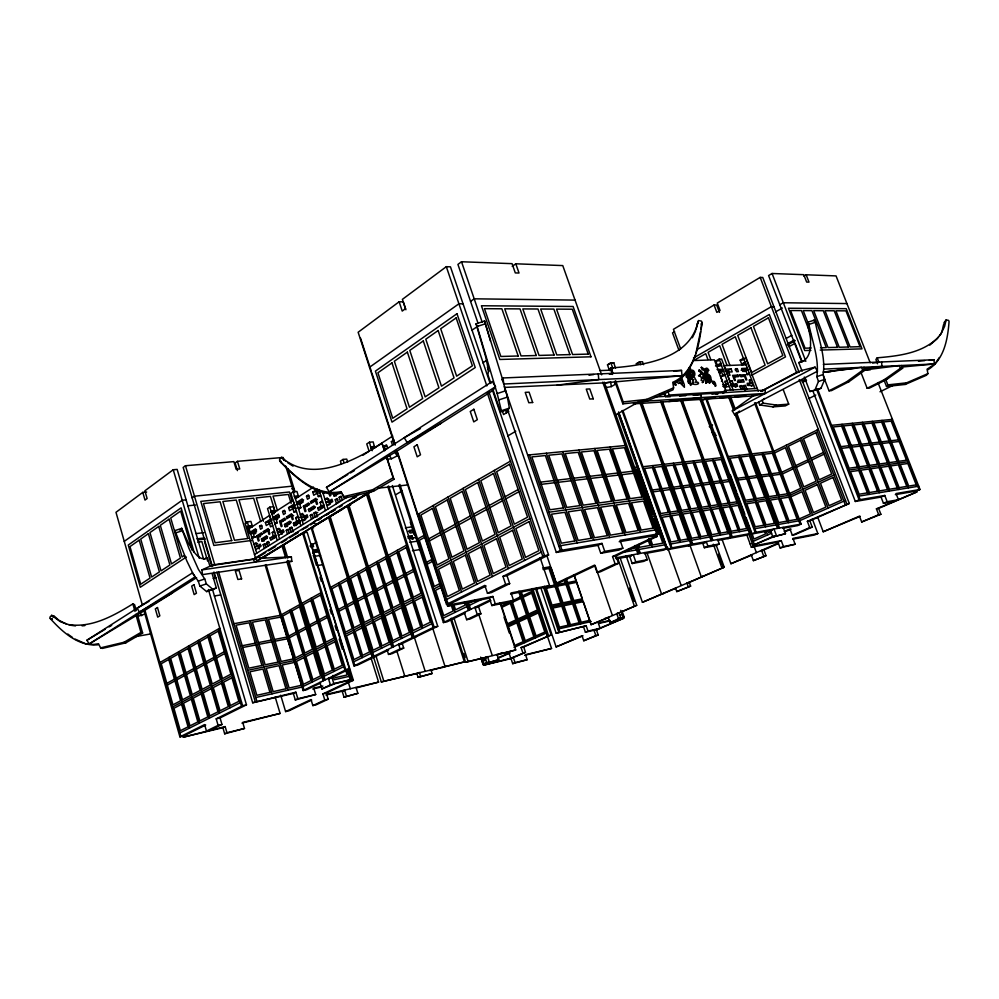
<?xml version="1.0" encoding="UTF-8"?>
<svg xmlns="http://www.w3.org/2000/svg" width="999" height="999" viewBox="0 0 999 999"><rect width="100%" height="100%" fill="white"/><g stroke="black" fill="none" stroke-linecap="round" stroke-linejoin="round"><path stroke-width="1.5" d="M705.431 372.053L707.492 371.104L707.979 374.812L709.877 378.122C710.676 375.649 708.129 377.759 709.752 376.623M707.841 382.43C710.177 382.317 708.279 376.323 709.964 379.57L709.065 381.93M678.471 379.77L677.697 381.293M702.734 373.614C705.881 375.062 704.045 378.546 705.644 372.54L701.535 367.282L700.861 367.669M689.697 375.574L691.071 377.422L692.944 377.073C689.16 379.595 693.381 378.921 693.806 379.695L692.407 380.981L693.98 382.305L691.82 383.604M945.504 321.566C942.057 324.313 943.556 332.018 939.559 335.477M700.873 329.083L702.06 322.802A2.685 2.56 9.1 0 0 701.348 321.066L698.476 320.554L695.991 329.62M702.06 322.802C699.188 344.43 695.217 370.816 674.787 383.054M698.014 321.403C690.309 359.403 642.994 365.447 611.063 367.982L610.789 370.055L612.362 374.463M705.781 383.329L706.668 381.293L705.257 375.587L706.53 374.038L705.519 377.335L708.516 382.055M700.536 331.668L695.866 353.421M710.189 381.168L710.863 380.794L709.54 382.992M695.242 355.169C691.196 366.358 684.153 377.535 672.752 382.28L673.613 387.824L673.026 389.81L646.216 401.311L622.864 403.858L623.214 401.935L615.621 380.706M646.216 401.311L646.678 399.375L673.613 387.824M704.02 376.286L703.221 378.196L704.02 376.286L703.396 373.239M698.676 370.641C700.549 369.031 704.12 374.113 702.859 376.161L703.121 377.772M804.345 377.06L809.889 391.533L814.797 390.334L818.443 381.468L816.845 376.623C819.405 359.041 812.262 341.508 808.89 324.425A2.423 0.624 72.5 0 0 808.266 322.852C805.818 320.442 811.775 339.248 810.451 341.583C811.126 349.812 808.678 361.488 798.8 362.587L802.122 371.266M814.797 390.334L820.978 388.286L824.737 379.383L823.139 374.55C825.836 356.968 818.668 339.385 815.334 322.302A2.423 0.637 72.5 0 0 814.709 320.741L813.948 320.067L813.96 321.029M713.286 383.666C714.56 383.666 714.297 380.394 713.224 381.606M695.654 330.844L692.332 337.749M707.255 376.298L707.554 375.599L708.054 376.511L706.58 376.673L708.054 376.511M707.791 379.483L707.841 377.709L707.13 379.857M701.111 380.482L701.935 377.747L699.163 375.399L698.488 375.774M927.659 369.88C944.092 360.052 947.726 339.273 949.05 321.728A2.173 2.023 21.2 0 0 948.438 320.342L946.115 319.93L944.617 326.348L941.095 333.678L936.95 338.873L929.819 345.117M697.302 323.713L697.764 322.852M706.156 371.091C709.09 370.629 704.545 368.082 706.955 368.256L708.703 370.204L706.268 371.166M939.36 357.517L934.952 363.973M699.337 370.267L701.048 374.113L699.163 376.024M495.479 386.713L493.169 390.184L488.436 393.369L396.441 451.461L329.258 491.945L326.461 487.362L492.345 381.493L495.479 386.713L329.258 491.945M501.785 379.907L503.134 377.959L681.53 370.417L682.005 375.711L605.007 382.842L504.994 387.412M492.819 389.16L500.561 411.913L501.373 410.739L509.365 408.116L507.405 397.103L501.56 376.086L484.44 320.791L488.561 334.54M938.473 337.088C922.714 353.234 898.563 355.994 877.184 357.817L875.898 359.515L877.584 363.773M509.365 408.116L508.416 409.328L500.561 411.913M884.29 380.806L886.525 386.476L887.861 384.877L906.617 382.829L927.909 373.626L927.072 369.205L934.802 364.061M944.205 322.452L946.115 319.93M886.525 386.476L905.206 384.44L906.617 382.829M706.093 371.678L704.482 369.218L701.535 367.282M927.909 373.626L926.423 375.274L905.206 384.44M702.472 382.58L703.583 381.718L704.357 377.197L706.443 382.954M52.41 616.82L54.421 616.371L58.966 620.317L66.483 624.113M692.944 377.073L690.621 378.996L691.296 378.609M764.522 398.426L762.075 400.274L763.149 403.134L776.398 405.07L788.723 404.133L783.278 389.797M754.632 394.867L732.317 410.851L734.602 414.697L739.485 411.039M397.165 455.931L398.214 455.157L395.716 451.136L394.667 451.923L397.165 455.931L391.421 458.791L387.437 459.153L386.188 457.13M146.666 492.007L142.782 492.382L115.984 512.3L142.395 605.107M203.609 559.253L177.148 469.405L173.227 469.742L144.892 490.809L147.128 498.513L145.005 500.074L142.782 492.382M405.906 309.765L403.259 301.81L399.138 301.773L358.142 332.255L394.63 444.605M489.947 382.792L450.462 266.833L446.316 266.683L402.397 299.35L405.494 308.666L402.222 311.076L399.138 301.773M710.152 426.76L712.524 425.012M283.941 460.327L283.042 457.455L237.462 461.326L239.772 468.968L236.164 469.28L233.853 461.625L185.464 465.734L183.167 467.432L212.325 566.158L214.723 564.635L256.418 558.641M512.212 266.358L515.809 263.798L519.03 273.027L515.297 272.914L512.062 263.661L461.513 261.75L457.929 264.41L478.046 323.314M709.278 426.71L711.65 424.95M823.488 376.511L829.008 390.796L846.54 381.855L862.724 370.192L870.391 369.78M829.008 390.796L831.405 390.646L848.925 381.718L865.097 370.08L863.985 367.245M124.251 541.371L182.193 500.249L186.114 499.837M369.518 367.27L458.928 303.783L463.061 303.833M237.462 461.326L235.127 462.987L237.425 470.604M192.145 497.852L194.48 496.203L291.933 486.188M470.554 301.386L474.2 298.813L575.049 300.1M860.676 371.715L867.157 388.274L884.452 379.608L900.411 368.331L902.621 368.231L901.535 365.497M867.157 388.274L869.392 388.124L886.675 379.483L902.621 368.231M471.765 330.344L478.022 326.061M184.615 555.319L182.093 556.98L170.729 518.019L180.657 511.063L192.17 550.337M186.376 557.03L140.31 587.25L128.272 545.029L181.106 507.854L194.056 551.985M482.867 362.849L486.775 360.289M252.472 526.573L248.626 527.172L248.314 526.136L252.16 525.536L250.911 521.403L247.277 521.84L245.067 523.276L255.756 558.741M274.538 511.076L274.862 512.137L271.204 512.562L270.891 511.513L274.775 510.939L273.476 506.718L269.83 507.142L267.532 508.628L277.247 540.459M293.269 491.858L294.68 497.377L298.351 496.978L298.264 495.754L296.94 491.471L293.269 491.858L290.884 493.406L300.886 525.799M374.725 447.727L373.164 441.895L369.455 442.195L366.758 443.943L369.106 451.248L362.837 455.294M248.314 526.136L252.16 525.536M270.891 511.513L274.775 510.939M374.987 447.552L371.004 448.039L369.455 442.195M248.626 527.172L256.743 553.184M271.204 512.562L275.087 511.988M294.68 497.377L298.601 496.828M371.004 448.027L372.19 450.711M249.3 528.546L269.605 515.434L271.079 520.179M295.404 498.801L313.486 487.125M371.803 449.513L392.707 436.026M259.578 526.223L261.351 525.087L262.262 528.121L260.502 529.245L259.578 526.223L262 525.911M271.94 523.201L269.505 523.501L266.296 525.549L265.372 522.502L270.717 519.068M282.58 511.463L284.415 510.289L285.364 513.374L283.529 514.547L282.58 511.463L285.015 511.176M296.566 508.141L292.894 508.566L289.56 510.701L288.599 507.604L294.156 504.033M306.493 496.128L308.404 494.892L309.378 498.039L307.467 499.263L306.493 496.128L308.941 495.854M319.668 492.769L317.22 493.044L313.748 495.254L312.762 492.107L317.382 489.135M384.29 446.216L386.451 444.83L387.525 448.151L385.364 449.538L384.29 446.216L386.775 446.016M395.08 443.331L392.457 445.005L391.383 441.67L393.993 439.997M256.618 529.994L254.008 531.655L250.387 532.117L255.594 528.783L256.506 531.805L253.371 533.803L254.383 537.162L252.297 538.486M265.372 522.502L269.018 522.052L272.228 520.004M278.833 515.771L276.673 517.157L273.027 517.594L278.434 514.123L279.383 517.195L276.111 519.28L277.16 522.702L275 524.075M295.604 505.044L292.27 507.18L288.599 507.604M303.609 499.925L300.224 502.085L296.553 502.497L302.185 498.888L303.159 502.022L299.762 504.183L300.836 507.667L298.589 509.09M312.762 492.107L316.446 491.708L318.756 490.222M86.888 640.259L192.532 572.827L195.055 576.91L89.186 643.943L86.888 640.259L105.17 629.27M384.715 450.724L381.98 443.281C353.908 461.026 311.401 483.616 281.593 457.405L279.57 459.552A2.71 2.61 -30.6 0 0 280.07 461.363C295.866 477.984 316.92 498.039 341.933 493.144L340.846 491.67C316.458 496.578 295.791 477.347 280.07 461.363M136.276 610.626L134.59 604.657L132.867 603.92C113.836 615.609 91.995 628.084 68.819 624.625M262.787 533.853L258.067 536.95L259.166 540.596L258.316 541.121L256.731 535.864L261.576 532.779L262.063 534.415M269.43 529.645L263.836 533.291L263.336 531.655L268.244 528.546L269.855 533.866L268.993 534.403L267.882 530.731M272.69 525.536L270.542 526.898L269.018 522.052M285.764 519.293L280.981 522.427L282.118 526.148L281.243 526.698L279.595 521.341L284.628 518.144L285.14 519.805M292.682 514.922L286.988 518.631L286.476 516.97L291.558 513.736L293.231 519.143L292.332 519.717L291.184 515.971L293.619 515.684M292.058 506.356L293.968 512.025L296.191 510.614M303.371 506.243L308.604 502.922L309.128 504.607L304.807 507.342L305.981 511.126L305.07 511.7L303.371 506.243L307.043 505.819L309.665 504.158M310.527 501.71L315.821 498.339L317.532 503.846L316.608 504.433L315.422 500.624L311.051 503.396L310.527 501.71L314.198 501.286L317.382 499.275M317.22 493.044L318.319 496.565L320.629 495.092M323.139 493.506L325.474 492.02M196.603 577.672L143.631 611.126L89.186 643.943M261.451 539.01L266.608 535.764L267.27 537.924L262.1 541.158L261.451 539.01L265.085 538.536L267.67 536.913M284.49 524.5L289.86 521.128L290.534 523.326L285.165 526.698L284.49 524.5L288.149 524.05L291.371 522.027M308.441 509.428L314.023 505.906L314.722 508.141L309.141 511.65L308.441 509.428L312.113 508.991L315.472 506.88M276.149 536.888L270.766 540.247L270.08 537.962L273.301 535.939L272.252 532.504L274.4 531.156M297.565 524.225L295.716 517.732L297.952 516.321M324.313 506.843L318.494 510.477L317.757 508.116L321.241 505.931L320.13 502.372L322.452 500.911M333.366 493.731L334.078 495.991L338.736 493.069M280.369 529.233L276.723 529.695L278.883 528.334L279.945 531.793L283.216 529.732L283.928 532.042L278.471 535.439M293.444 523.326L296.803 521.228L300.462 520.779L297.103 522.877L293.444 523.326L294.168 525.649L296.603 525.337M302.809 514.522L300.362 514.81L302.61 513.399L303.696 516.92L307.118 514.785L307.842 517.12L302.173 520.654L304.608 520.354M328.646 498.913L324.962 499.338L327.297 497.864L328.421 501.436L331.968 499.213L332.717 501.598L326.823 505.282M273.714 537.474L275.874 536.138M323.763 506.231L321.428 507.679L317.757 508.116M264.31 548.476L263.174 544.705L264.86 543.643L266.009 547.427M267.794 546.328L266.646 542.532L268.344 541.47L269.493 545.267M287.437 534.14L286.263 530.294L290.459 528.883M293.494 531.58L291.059 531.893L289.872 528.046L291.646 526.935L292.832 530.794M311.488 519.23L310.277 515.309L312.1 514.173L313.324 518.094M317.694 516.595L315.247 516.895L314.023 512.974L315.871 511.825L317.095 515.746M336.513 503.708L335.252 499.725L337.163 498.538L338.424 502.522M340.422 501.286L339.161 497.29L341.084 496.091L342.345 500.087M304.158 528.421L302.235 529.607M255.669 549.662L260.914 546.391L260.24 544.13L257.08 546.103L256.056 542.707L253.971 544.018L257.592 543.518M294.168 525.649L299.762 522.165M254.495 554.57L347.352 496.99M374.113 489.86L254.907 562.162L253.184 559.328L358.916 494.118M258.416 557.105L265.771 552.484M268.394 550.861L272.352 548.439M273.027 548.101L275.687 546.465M281.556 542.757L286.825 539.522M289.46 537.899L293.406 535.464M294.293 535.002L298.276 532.554M305.244 528.171L307.879 526.548M310.514 524.925L314.46 522.489M318.406 520.067L321.041 518.444M326.298 515.197L328.933 513.573M331.493 512.1L335.514 509.527M339.46 507.18L342.12 505.544M353.921 498.189L356.743 496.54M254.907 562.162L371.378 490.709M262.912 557.717L303.546 532.804L307.168 532.317L349.463 669.03L329.046 678.908M388.549 650.112L357.567 665.109L353.971 665.896L311.238 528.084L327.285 518.244M372.053 490.796L367.357 493.681L413.149 637.225L416.783 636.463M355.969 496.491L351.76 499.038M508.853 411.326L503.558 414.56L502.584 411.688M109.091 626.91L111.701 625.337M611.625 367.982L609.078 369.343L607.492 364.885L610.864 362.862L613.811 362.749L615.509 368.331M326.461 487.362L347.802 474.55M350.462 472.952L354.47 470.541M607.492 364.885L610.864 362.862L613.811 362.749M310.027 546.066L316.708 542.07M395.567 494.817L402.26 490.821M719.442 312.387L716.67 305.007L714.06 304.982L673.451 329.295L680.656 348.863M761.201 391.183L796.54 372.44L799.075 372.315L762.749 277.485L760.177 277.397L717.27 303.072L720.054 310.464L716.832 312.375L714.06 304.982M609.078 369.343L612.462 367.32L613.161 368.419M611.738 369.106L609.477 370.454L612.025 369.093M674.587 331.643L672.527 332.879L678.97 350.412M803.858 276.124L806.143 274.775L809.003 282.13L806.643 282.055L803.783 274.688L772.065 273.489L768.593 275.562L801.697 361.8M209.977 566.421L207.442 557.804L204.695 558.891L201.124 558.354L197.452 555.919L193.744 551.773L188.249 542.819L181.606 528.234L188.923 548.239L198.451 569.418L204.745 578.995L206.381 583.903L212.999 589.485L216.333 587.961L212.1 573.601M507.754 435.976L515.784 431.206M312.749 552.659L318.968 550.749M312.799 553.171L313.836 552.559M297.877 532.217L295.379 533.678M348.826 500.774L350.212 499.962M606.218 387.525L611.301 386.613L614.972 384.465L614.585 381.368M340.846 491.67L343.581 496.64L372.577 489.772L393.131 477.784L386.625 457.654M342.545 509.203L315.784 524.825L313.973 521.84L335.414 509.39M343.581 496.64L344.655 498.101L373.501 491.258L393.956 479.333L386.563 456.443M86.326 643.893L93.756 644.455L98.514 643.743L100.587 647.851L124.088 642.245L140.934 632.404L142.632 633.029L137.55 615.109M100.587 647.851L102.447 648.401L125.849 642.832L142.632 633.029M172.49 592.894L139.485 612.087L137.088 608.216L148.988 601.348M354.82 497.04L356.019 496.328M301.923 529.645L304.008 528.434M697.227 349.475L771.378 306.681L773.95 306.705M779.807 304.77L783.316 302.759L846.927 303.571M159.84 662.587L219.78 628.146M417.37 514.622L510.464 461.126M693.481 357.979L769.305 314.51L785.489 356.88L751.698 375.237M775.699 311.825L782.354 308.017M440.896 423.389L407.192 442.607L404.245 437.724L420.454 428.571M694.355 360.164L705.731 353.658L707.904 359.49M615.696 414.885L640.009 401.148M686.688 375.124L688.423 375.499L686.163 372.302M698.788 370.217L699.462 369.842M719.118 359.141L721.278 364.248L717.944 366.109L717.319 365.097L715.796 361.014L719.118 359.141L721.603 359.053L733.104 389.91M698.813 370.854L699.487 370.479M699.075 370.966L699.737 370.592M688.498 377.884L689.173 377.51L687.487 375.262L689.397 381.218L689.173 377.51M688.773 378.309C691.32 379.245 688.673 371.153 689.123 374.575L688.136 372.702A3.159 1.786 60.7 0 0 687.674 370.167M705.369 368.756L706.043 368.369M706.967 368.943L707.642 368.556M701.398 373.339L702.072 372.964M706.605 370.304L707.342 370.092M409.702 537.162L412 535.876L413.074 539.235M701.673 373.326L702.334 372.952M700.374 374.488L701.048 374.113M717.319 365.097L720.891 363.224M706.817 371.478L707.492 371.104M707.829 370.904L708.703 370.204M704.969 372.927L705.644 372.54M721.278 364.248L717.944 366.109M704.02 375.424L704.695 375.05M705.856 374.413L706.53 374.038M692.682 360.577L714.347 359.827L726.148 391.533L669.193 395.017L665.696 396.965L664.135 392.644M705.918 374.575L706.73 374.275M704.582 375.961L705.257 375.587M701.261 378.122L701.935 377.747M691.932 383.941L692.494 383.216M704.345 377.16L705.057 376.66M707.554 375.599L707.379 376.885M708.291 375.312C710.376 374.3 711.3 378.146 710.951 379.682L713.96 383.304M281.268 614.822L299.912 604.445M325.075 679.894L301.735 603.433L321.016 592.707M330.519 587.424L347.465 577.996M349.113 577.072L366.571 567.37M368.281 566.421L386.276 556.406L366.471 494.218L328.559 517.47L372.215 657.055M388.024 555.432L406.581 545.117M417.557 539.01L425.199 534.752M707.167 378.084L707.841 377.709M719.567 371.141L722.901 369.28L717.082 369.53M742.045 365.147L745.591 363.311L745.217 362.312L741.67 364.148L740.172 360.139L743.468 358.304L745.853 358.229L758.241 391.133M705.856 379.52L706.53 379.145M719.967 372.215L723.301 370.367M702.247 382.442L703.146 382.205M720.079 372.54L723.426 370.679M424.563 537.375L419.305 540.284L434.278 586.475L439.61 583.728M709.29 379.945L709.964 379.57M710.277 380.057L710.951 379.682M724.912 370.904L727.784 370.766L731.118 368.931L732.217 371.878L728.771 372.04L726.548 373.264M786.4 338.324L791.857 335.302M705.931 383.191L706.605 382.817M708.466 381.606L709.727 381.556M741.67 364.148L745.217 362.312M708.99 382.817L710.214 382.629M721.44 376.198L724.787 374.35M722.677 375.899L724.899 374.662M166.845 683.378L174.425 679.195M176.336 678.134L184.053 673.875M185.989 672.814L193.843 668.481M195.816 667.394L203.808 662.974M205.819 661.875L213.948 657.379M215.996 656.256L224.288 651.685M428.658 538.911L440.334 532.467M443.281 530.844L455.219 524.25M458.229 522.589L470.429 515.859M473.514 514.16L485.989 507.28M489.135 505.544L501.885 498.501M505.107 496.728L518.156 489.535M713.348 381.68C714.71 380.382 716.882 386.001 715.097 386.363M735.127 369.88L737.337 368.668L738.436 371.603L736.538 371.678L735.439 368.743L737.337 368.668M787.587 343.693L794.355 339.972M167.333 685.089L174.925 680.918M176.823 679.869L184.553 675.611M186.488 674.55L194.343 670.229M196.316 669.143L204.32 664.747M206.331 663.636L214.473 659.165M216.521 658.029L224.812 653.471M429.333 540.996L441.021 534.565M443.968 532.942L455.919 526.373M458.928 524.712L471.141 518.006M474.225 516.308L486.713 509.44M489.86 507.717L502.622 500.686M505.844 498.913L518.906 491.733M787.187 345.117L795.291 340.671M744.292 371.128L747.602 369.305M788.823 346.753L795.104 343.319L801.735 360.577M734.49 376.935L737.824 375.112L738.411 376.685L734.09 376.898L735.426 380.457L734.502 380.507L732.579 375.362L737.824 375.112M747.727 369.618L744.405 371.428L743.481 368.956M725.037 382.23L727.272 381.006L724.962 381.131L726.211 384.49L722.714 384.677M737.499 376.236L739.722 375.012L744.892 374.762L746.802 379.857L745.903 379.907L744.58 376.386L740.309 376.586L739.722 375.012M729.807 381.98L732.03 380.756L733.278 384.091L736.713 383.903L737.537 386.113L735.301 387.312M722.851 386.313L728.196 383.491M724.962 385.639L728.308 383.803M741.57 376.586L744.892 374.762M746.865 374.413L749.075 373.201M746.977 374.725L749.188 373.514M715.559 398.064L705.781 398.713L702.422 400.537L751.61 534.04L772.14 530.269M731.043 385.302L733.278 384.091M731.43 386.251L734.128 384.777M738.186 382.58L743.393 379.92L744.168 382.005L738.673 382.292L737.886 380.207L743.393 379.92M736.713 383.903L733.366 385.714L731.081 385.851M722.689 393.394L726.148 391.533M749.312 380.931L751.535 379.732L749.312 379.857L750.549 383.141L747.19 383.316L748.014 385.514L753.583 385.189L751.31 386.276M739.535 386.838L741.77 385.639L743.144 389.298M743.231 386.625L745.454 385.427L746.827 389.073L744.592 390.272M747.215 384.927L752.447 382.167M752.559 382.48L749.113 383.953M288.773 636.051L296.241 632.055M298.114 631.056L305.694 626.997M309.428 624.987L317.158 620.854M319.093 619.817L326.948 615.621M338.349 609.515L345.142 605.881M346.853 604.957L353.733 601.273M357.13 599.462L364.136 595.704M365.896 594.767L372.989 590.971M376.486 589.098L383.703 585.239M385.514 584.265L392.832 580.344M396.441 578.421L403.871 574.437M405.744 573.438L413.286 569.393M426.461 562.35L433.079 558.803M289.298 637.799L296.765 633.816M298.651 632.804L306.231 628.758M309.977 626.76L317.707 622.639M319.643 621.603L327.497 617.419M338.911 611.326L345.716 607.692M347.415 606.78L354.308 603.109M357.704 601.286L364.71 597.552M366.471 596.615L373.576 592.819M377.073 590.958L384.303 587.1M386.113 586.138L393.431 582.23M397.04 580.307L404.483 576.336M406.356 575.337L413.898 571.303M427.085 564.273L433.703 560.739M751.698 396.228L754.42 394.78M761.425 391.271L801.086 370.629L815.084 367.157L817.469 371.203L734.602 414.697M732.317 410.851L815.084 367.157M172.502 707.042L232.467 675.411M436.376 567.894L529.957 518.543M801.997 381.168L805.818 379.17M802.434 382.417L806.543 380.269M758.603 402.098L759.677 404.957L763.149 403.134M759.677 404.957L772.926 406.868L776.398 405.07M788.723 404.133L785.264 405.919L772.926 406.868M294.992 660.152L313.961 650.424M315.809 649.475L335.439 639.41M345.105 634.452L362.362 625.611M364.036 624.75L381.818 615.634M383.554 614.747L401.873 605.344M403.658 604.432L422.565 594.742M433.741 589.01L441.533 585.014M808.903 398.551L815.771 395.042M442.22 586.937L435.527 590.347L443.718 615.634L453.171 611.001L451.323 605.357M137.899 616.358L145.305 613.91M179.87 732.916L241.521 702.072M445.154 600.199L541.346 552.072M143.669 609.59L179.907 736.862L204.608 724.587L206.468 731.056L218.107 725.349L221.965 724.437L220.067 717.919L246.478 704.832L212.362 588.96M218.107 725.349L216.209 718.83L242.595 705.719L246.478 704.832M396.528 450.449L446.528 604.42L484.84 585.389L487.462 593.319L491.483 592.557L509.677 583.653L507.005 575.649L502.972 576.386L505.656 584.403L509.677 583.653M502.972 576.386L544.555 555.731L548.588 555.032L492.445 390.122M205.707 725.049L183.716 735.951L179.907 736.862M486.138 586.001L450.549 603.646L446.528 604.42M507.005 575.649L548.588 555.032M880.019 391.795L893.918 384.915M214.073 572.09L252.672 702.759L295.891 692.207L297.852 698.701L295.292 699.924L293.344 693.443L295.891 692.207M397.677 452.41L447.652 606.256L451.086 604.557L492.844 596.465L495.304 603.92L491.858 605.569L489.398 598.139L492.844 596.465M507.554 409.715L556.318 552.459L560.327 550.486L601.985 543.419L604.757 551.386L622.864 548.201L620.104 540.347L658.279 533.866L604.27 382.155M253.184 559.328L259.278 556.331M688.898 368.181L690.634 368.931L690.759 370.804L692.007 370.067C694.829 369.992 695.841 375.799 693.88 376.074L695.579 379.632A1.336 0.749 61 0 1 696.241 380.557L695.604 382.28L697.627 382.093C701.261 384.49 693.331 385.252 692.607 383.566M772.726 451.86L818.356 429.458M487.462 593.319L505.656 584.403M773.476 453.484L785.389 447.639L800.736 488.311L788.648 493.906M469.905 602.809L476.048 599.812M210.314 730.132L221.965 724.437M304.021 690.097L302.984 686.55L322.14 677.21M324.001 676.298L343.831 666.62M353.596 661.862L371.041 653.346M372.739 652.522L390.696 643.756L347.227 506.018M392.445 642.906L410.964 633.865L386.276 556.406M412.774 632.991L431.88 623.676L387.712 486.463M443.181 618.156L467.02 606.53L465.559 602.085M469.343 605.394L481.618 599.4M222.902 727.684L225.162 726.585L226.948 732.729L224.675 733.815L222.902 727.684L182.992 737.25L225.162 726.585M556.318 552.459L598.001 545.354L601.985 543.419M265.16 565.172L303.084 690.559L345.866 669.829L349.463 669.03M353.971 665.896L434.115 627.06L437.749 626.311L392.332 485.551M398.876 484.99L443.394 622.564L489.96 599.999M320.679 682.954L306.656 689.747L303.084 690.559M399.15 644.992L437.749 626.311M464.935 613.161L447.028 621.828L443.394 622.564M475.911 607.842L490.871 600.611M387.075 649.862L388.511 654.432L400.087 648.875L403.708 648.089L402.247 643.493L398.626 644.268L400.087 648.875M598.001 545.354L600.761 553.309L604.757 551.386M403.708 648.089L392.132 653.646L388.511 654.432M319.867 682.429L321.865 688.973L330.394 684.889L351.685 679.445L348.339 668.631M464.273 612.449L466.645 619.692L477.272 614.597L480.906 613.861L478.521 606.58L474.875 607.305L477.272 614.597M480.906 613.861L470.279 618.943L466.645 619.692M275.2 697.04L280.095 713.436L242.72 722.377L244.493 728.458L224.675 733.815M322.864 686.038L313.748 688.124L315.696 694.542L295.292 699.924M501.486 605.856L509.865 601.873L515.871 619.917L507.442 623.813L500.574 603.121M520.467 596.815L510.064 601.935L491.858 605.569M522.602 595.804L531.231 591.683L537.387 609.977L528.696 613.998L521.203 591.633M622.864 548.201L618.868 550.099L600.761 553.309M780.719 472.789L792.719 467.07M795.741 465.634L807.954 459.815M811.026 458.354L823.451 452.435M501.96 607.292L510.339 603.309M512.45 602.31L520.954 598.264M523.089 597.252L531.718 593.144M781.355 474.475L793.356 468.768M796.378 467.332L808.603 461.526M811.675 460.064L824.113 454.158M280.095 713.436L241.933 723.126M540.097 557.642L549.55 585.489L546.116 587.125L510.576 594.03M658.279 533.866L654.308 535.751L619.18 541.745M280.707 695.204L285.602 711.588L311.014 699.537L312.849 705.594L316.246 704.782L328.184 699.188L326.323 693.106L353.359 680.294L311.076 543.631M312.849 705.594L324.787 699.999L322.927 693.893L349.95 681.081L353.359 680.294M546.79 555.419L556.256 583.254L594.505 565.122L597.04 572.427L600.474 571.778L618.568 563.311L615.996 555.943L612.562 556.555L615.134 563.948L618.568 563.311M612.562 556.555L653.821 537L657.23 536.413L656.256 533.666M311.688 700.024L288.986 710.789L285.602 711.588M595.229 565.771L559.702 582.592L556.256 583.254M615.996 555.943L657.23 536.413M597.04 572.427L615.134 563.948M346.416 696.066L344.58 690.097L342.182 691.208L344.018 697.177L357.854 693.331L356.019 687.412M635.801 561.875L633.266 554.67L629.67 556.368L632.192 563.548L635.801 561.875L647.277 559.715L644.755 552.584M371.166 658.378L378.584 682.117L356.83 687.774M618.618 411.988L667.282 548.476L663.698 550.137L644.367 553.671M373.464 656.793L381.318 681.905L464.385 661.9L450.512 619.155M618.631 412.537L667.507 549.65L671.091 548.001L750.349 533.528L746.827 535.114L717.457 540.496M357.854 693.331L344.018 697.177M647.277 559.715L643.668 561.388L632.192 563.548M538.961 610.951L506.88 625.736L509.265 632.954M789.16 495.654L833.928 475.012M789.922 497.29L802.022 491.72L810.414 513.961L798.213 519.393M402.297 676.985L404.707 675.873L396.765 650.761M688.323 545.841L691.882 544.205L641.183 403.359M175.462 531.243L174.862 530.457L186.813 560.926L193.007 573.663L198.252 581.143L199.887 586.051L206.631 591.595L210.052 590.034M259.678 558.329L291.383 556.843L291.833 561.351L202.46 574.625L201.973 569.88L211.476 565.559L256.631 558.766M420.504 676.248L419.305 672.464L416.883 673.563L418.082 677.347L432.13 673.488L430.931 669.73M707.904 546.091L706.268 541.57L702.709 543.194L704.345 547.714L707.904 546.091L719.317 543.968L717.694 539.497M442.607 667.532L445.017 666.433L432.679 628.096M727.946 538.573L731.48 536.975L681.655 400.661M432.13 673.488L418.082 677.347M719.317 543.968L715.759 545.566L704.345 547.714M464.385 661.9L429.695 670.554M451.273 618.256L465.571 662.25L515.709 649.974L500.012 602.709M751.61 534.04L755.132 532.455L801.123 524.075L755.619 402.897M483.653 659.24L486.363 658.041M768.468 532.604L771.091 531.443M482.105 661.563L485.651 659.989M497.14 654.882L502.297 652.597M514.06 647.389L546.403 633.041M753.171 541.346L771.653 533.154M798.725 521.141L845.504 500.399M480.644 657.117L483.029 664.397L488.199 662.112M497.902 657.841L508.991 652.946L510.726 658.216L525.486 652.297L523.713 646.99L551.111 634.914L535.801 589.497M515.709 649.974L496.515 654.982M522.877 652.921L521.103 647.602L551.111 634.914M748.676 533.653L752.959 545.317L774.325 535.889M784.29 531.493L789.984 528.983L792.307 535.202L794.804 534.715L812.212 527.122L809.852 520.866L807.354 521.316L809.714 527.584L812.212 527.122M801.123 524.075L797.639 525.599L782.604 528.359M807.354 521.316L849.3 503.471L801.86 379.595M489.26 662L487.487 656.593L485.064 657.679L486.825 663.074L498.738 659.74L496.965 654.37M776.373 535.414L773.988 529.02L770.491 530.581L772.864 536.962L785.501 533.703L783.129 527.347M489.747 661.962L483.029 664.397M497.939 658.353L510.239 652.934M775.411 536.051L752.959 545.317M785.376 531.655L791.071 529.145M809.852 520.866L849.3 503.471M481.106 657.829L483.528 665.209L513.374 657.592L515.047 662.649L512.687 663.673L511.013 658.616L525.486 652.297M540.809 587.824L556.156 633.229L586.188 625.799L587.999 631.093L600.099 628.284L598.301 623.039L610.014 620.354M746.927 535.202L751.36 547.252L754.695 545.779L781.268 540.646L783.466 546.553L795.142 544.23L792.944 538.374L817.844 533.566L812.349 519.018M812.811 390.746L855.319 501.473L859.078 499.812L884.764 495.454L887.187 501.685L898.451 499.712L896.041 493.543L920.017 489.473L877.984 382.592M498.738 659.74L486.825 663.074M785.501 533.703L772.864 536.962M792.307 535.202L809.714 527.584M556.156 633.229L586.188 625.799M751.36 547.252L777.946 542.082L781.268 540.646M855.319 501.473L881.043 497.077L884.764 495.454M573.913 574.712L591.058 624.687L636.713 605.307L620.304 558.416M626.098 555.706L642.432 602.297L724.225 567.195L716.258 545.267M721.927 539.01L730.918 563.723L778.508 542.981M608.341 617.657L591.058 624.687M617.207 613.798L636.713 605.307M675.848 588.261L642.432 602.297M688.686 582.667L724.225 567.195M752.097 555.044L730.918 563.723M761.213 551.073L778.146 543.706M675.449 587.899L676.76 591.595L690.621 586.113L689.285 582.405L686.9 582.917L688.224 586.625M690.621 586.113L676.76 591.595M583.591 626.935L585.402 632.23L587.999 631.093M777.946 542.082L780.144 547.989L783.466 546.553M881.043 497.077L883.453 503.309L887.187 501.685M609.927 622.602L618.543 618.881L616.683 613.523L619.093 612.974L620.953 618.319L612.35 622.04L609.927 622.602L608.091 617.27M751.26 554.857L753.383 560.639L766.046 555.706L763.898 549.912L761.55 550.374L763.698 556.181M547.09 635.214L551.548 648.451L524.637 655.356M622.14 611.226L624.188 617.107L617.282 619.218M766.046 555.706L753.383 560.639M817.844 533.566L814.56 534.977L792.644 539.235M920.017 489.473L916.345 491.058L895.329 494.642M536.276 588.074L556.118 646.915L582.03 635.751L583.741 640.746L598.189 635.014L596.465 629.994L594.105 630.544L595.841 635.576L598.189 635.014M594.105 630.544L623.726 618.244L622.752 615.459M817.719 517.232L823.213 531.768L859.44 516.146L861.675 521.965L880.881 514.285L878.608 508.429L876.41 508.828L878.683 514.697L880.881 514.285M876.41 508.828L917.07 491.858L878.608 508.429M551.548 648.451L525.524 654.682L527.197 659.702L512.687 663.673M583.004 635.789L556.118 646.915M596.465 629.994L623.726 618.244M795.142 544.23L780.144 547.989M860.264 516.333L823.213 531.768M583.741 640.746L595.841 635.576M861.675 521.965L878.683 514.697M199.887 586.051L206.381 583.903M818.443 381.468L824.737 379.383M211.301 589.622L216.333 587.961M809.889 391.533L820.978 388.286M206.631 591.595L212.999 589.485M175.112 530.531L181.756 528.359M807.429 322.377L813.86 320.254M179.445 529.932L182.093 529.058M175.362 533.029L182.005 530.844M808.89 324.425L815.334 322.302M203.684 559.04L207.442 557.804M798.8 362.587L804.882 360.577M198.252 581.143L204.745 578.995M816.845 376.623L823.139 374.55M501.373 410.739L497.19 393.556L505.357 390.884M499.25 399.787L507.405 397.103M490.884 383.466L487.974 374.937L488.411 370.142L485.826 357.355L476.061 323.826L484.453 321.091M497.19 393.556L477.135 326.486L485.539 323.738M54.421 616.371L51.648 615.347L49.962 617.12A2.235 2.098 -46.6 0 0 50.312 618.618C62.475 632.042 78.521 646.678 98.027 644.78M226.948 732.729L244.493 728.458M515.047 662.649L527.197 659.702M483.528 665.209L511.013 658.616M324.787 699.999L328.184 699.188M216.209 718.83L220.067 717.919M322.927 693.893L326.323 693.106M521.103 647.602L523.713 646.99M326.873 694.243L378.584 682.117M325.936 695.029L343.781 690.846M381.318 681.905L419.792 672.876M465.571 662.25L485.776 657.504M297.852 698.701L315.696 694.542M585.402 632.23L597.502 629.395M321.865 688.973L333.978 684.065L331.955 677.497L328.371 678.309L330.394 684.889M333.504 683.603L351.685 679.445M618.793 618.344L624.188 617.107M252.672 702.759L293.344 693.443M312.699 689.01L321.803 686.925M598.576 623.501L610.089 620.866M760.826 391.108L765.109 390.122L765.409 393.381L753.983 395.879L633.391 403.896M335.289 677.647L347.165 674.974L345.791 670.529M255.769 697.502L302.372 686.95M350.624 676.023L334.328 679.707L333.004 675.399M557.754 629.12L591.283 621.528M604.695 618.493L609.115 617.494M619.305 615.184L622.215 614.535M376.71 655.844L373.102 656.63L329.395 516.945M663.96 593.431L661.55 593.955L647.177 553.284M247.727 670.329L294.393 660.564M551.386 606.793L582.367 600.312M703.633 576.161L701.248 576.66L689.647 544.393M495.304 603.92L513.511 600.299L511.051 592.944L549.55 585.489M242.183 645.729L255.282 643.181M258.516 642.557L271.366 640.072M274.538 639.447L287.138 637.012M554.645 585.114L545.804 586.825L551.997 605.094L560.814 603.271L548.988 568.481L543.094 569.555M556.818 584.69L565.509 583.004M567.669 582.579L576.223 580.918M447.652 606.256L489.398 598.139M242.72 647.514L255.819 644.967M259.041 644.33L271.89 641.833M275.062 641.208L287.662 638.748M546.303 588.286L555.132 586.563M557.317 586.138L566.008 584.44M568.156 584.015L576.71 582.355M750.149 543.956L751.223 543.743M616.233 558.828L631.006 556.118M667.507 549.65L705.581 542.669M615.384 557.942L667.282 548.476M604.383 383.117L609.465 382.205M233.928 623.701L280.694 615.272M542.682 568.094L549.587 566.845L569.842 626.385M623.139 552.31L636.475 549.912M637.462 545.079L639.01 549.462L664.785 544.842M754.794 528.721L776.211 524.887L777.534 528.371M778.221 524.525L798.8 520.841L800.112 524.25M670.591 544.03L689.585 540.621L690.958 544.368M691.37 540.297L709.74 537.012L711.101 540.696M711.475 536.7L729.27 533.503L730.619 537.137M730.943 533.204L748.176 530.119L749.512 533.678M883.453 503.309L894.729 501.311M135.464 636.638L150.774 633.915M628.359 549.275L634.465 548.189M558.791 545.991L655.319 529.945M858.778 496.141L918.718 486.188M214.398 595.978L220.554 594.979M651.735 516.658L654.582 516.221M744.992 502.172L766.508 498.838M768.531 498.513L789.222 495.304M660.426 515.559L679.495 512.599M681.293 512.325L699.75 509.453M701.485 509.178L719.355 506.406M721.041 506.131L738.348 503.446M412.512 550.736L420.03 549.587M317.02 565.584L323.014 564.672M213.262 578.483L216.308 578.021M314.36 556.343L320.517 555.444M409.74 542.282L417.432 541.146M201.973 569.88L291.383 556.843M259.503 558.204L265.659 557.317M313.736 550.986L317.57 550.437L318.019 551.898M407.917 537.912L411.451 537.4L412.112 539.46M313.137 552.397L319.293 551.51M408.554 538.573L416.246 537.45M318.556 549.288L313.424 550.012L314.161 552.41M407.729 536.488L412 535.876M549.013 512.225L644.255 498.826M848.75 470.079L908.128 461.725M310.764 547.065L313.561 546.665L312.712 543.931M413.823 529.807L409.203 530.457L410.04 533.029L413.736 532.504L414.66 535.352M408.454 531.53L413.074 530.894M588.998 375.212L593.631 374.575M405.382 527.797L412.874 526.76M263.174 544.705L266.808 544.205M737.974 480.044L746.703 478.858M748.85 478.571L757.429 477.397M761.563 476.835L769.954 475.699M772.027 475.412L780.256 474.3M652.984 491.883L660.701 490.821M662.612 490.571L670.204 489.535M673.888 489.035L681.355 488.012M683.204 487.762L690.559 486.763M694.13 486.276L701.36 485.289M703.146 485.052L710.277 484.078M713.723 483.603L720.729 482.654M722.464 482.417L729.37 481.481M254.733 546.528L260.714 545.604M254.82 546.853L258.454 546.353M557.092 385.189L598.776 379.583L598.251 373.938M262.1 541.158L264.523 540.834M737.324 478.296L746.053 477.122M748.214 476.835L756.78 475.674M760.926 475.124L769.317 474.001M771.39 473.713L779.632 472.614M652.31 489.997L660.027 488.961M661.937 488.711L669.542 487.687M673.226 487.187L680.694 486.176M682.542 485.926L689.909 484.94M693.468 484.465L700.699 483.491M702.497 483.241L709.615 482.292M713.074 481.818L720.079 480.881M721.815 480.644L728.721 479.72M266.646 542.532L269.068 542.207M251.985 540.409L213.848 545.454L200.787 501.386L289.435 491.983L292.195 500.924M264.186 538.786L267.245 538.386M270.08 537.962L276.386 537.175M256.731 535.864L260.364 535.389M251.935 537.262L255.557 536.788M252.023 537.574L255.657 537.1M258.067 536.95L260.489 536.625M273.301 535.939L275.736 535.626M253.371 533.803L255.781 533.491M286.263 530.294L288.699 529.982M197.702 542.182L201.898 541.633L207.605 560.976M272.252 532.504L274.688 532.192M279.945 531.793L283.591 531.318M277.497 532.255L281.144 531.78M277.597 532.579L281.243 532.105M311.238 528.084L313.661 527.772M285.165 526.698L287.6 526.386M196.84 538.886L204.458 537.912M197.765 539.91L205.382 538.936M289.872 528.046L292.307 527.734M250.712 533.216L254.345 532.754M263.336 531.655L266.983 531.193M250.811 533.541L254.445 533.079L253.671 530.519M872.614 363.062L877.097 362.512M693.156 395.08L700.873 394.118L701.198 397.552L668.768 401.536M274.613 522.827L277.048 522.527M274.713 523.151L277.148 522.852M196.041 533.616L203.746 532.654M302.135 520.541L304.57 520.229M823.363 372.028L861.613 367.357L862.724 370.192M824.237 372.103L856.343 368.181M310.277 515.309L312.724 515.009M295.716 517.732L299.388 517.282M303.696 516.92L307.367 516.471M301.161 517.42L304.832 516.97M301.273 517.744L304.932 517.295M279.595 521.341L283.254 520.891M864.035 368.581L881.955 366.408L881.568 361.95M863.885 370.042L899.325 365.597L900.411 368.331M314.023 512.974L317.707 512.524M286.476 516.97L290.135 516.533M273.364 518.718L277.01 518.269M273.464 519.043L277.11 518.593M350.537 505.194L348.089 505.482L392.819 647.077M293.968 512.025L296.403 511.738M541.233 484.34L554.757 482.717M558.091 482.33L571.291 480.744M574.537 480.357L587.424 478.808M590.596 478.434L603.184 476.923M606.281 476.548L618.568 475.074M621.603 474.712L633.616 473.276M841.495 448.364L849.837 447.365M851.897 447.127L860.077 446.141M862.1 445.904L870.129 444.942M872.102 444.705L879.982 443.756M881.93 443.531L889.672 442.594M891.583 442.37L899.175 441.458M321.241 505.931L323.701 505.644M326.785 505.157L329.233 504.87M540.484 482.142L554.008 480.544M557.342 480.144L570.541 478.583M573.788 478.209L586.675 476.685M589.86 476.311L602.447 474.825M605.544 474.45L617.844 473.002M620.866 472.639L632.891 471.216M840.833 446.653L849.175 445.666M851.235 445.417L859.427 444.455M861.438 444.218L869.48 443.269M871.453 443.032L879.345 442.095M881.293 441.87L889.023 440.959M890.933 440.734L898.538 439.835M274.338 513.661L271.915 513.948L293.019 500.337L294.53 505.157M325.899 502.322L329.583 501.898M634.215 467.445L637.087 467.107M728.171 456.605L749.862 454.095L776.211 524.887M751.897 453.858L772.764 451.461L798.8 520.841M642.981 466.733L662.187 464.51L689.585 540.621M664.01 464.31L682.592 462.15M684.352 461.95L702.347 459.877L729.27 533.503M704.058 459.677L721.49 457.654M298.202 507.817L300.649 507.529M298.301 508.154L300.749 507.867M716.083 394.118L717.694 393.931M296.903 503.646L300.674 503.558L297.015 503.971M335.252 499.725L337.712 499.45M320.13 502.372L322.577 502.085M328.421 501.436L332.105 501.023M325.786 501.985L329.47 501.56M334.078 495.991L336.538 495.716M339.161 497.29L341.621 497.015M318.319 496.565L320.766 496.291M623.214 401.935L646.678 399.375M294.355 496.303L298.264 495.754M377.822 488.211L408.404 484.865M187.849 505.819L195.567 504.982M291.745 488.811L294.043 488.573M527.659 455.057L625.274 445.504M831.543 425.324L892.444 419.368M673.863 371.141L681.53 370.417M918.456 361.213L924.662 360.627M929.307 360.177L933.965 359.74L934.327 363.973L901.76 367.058M82.08 625.849L84.878 625.586M370.641 446.903L374.625 446.416M391.383 441.67L393.868 441.471M638.686 401.623L765.409 393.381M719.942 397.777L729.782 397.127L734.665 410.227M735.264 396.765L745.816 396.066M751.847 395.666L752.871 395.592M655.119 396.965L765.109 390.122M667.245 396.878L670.317 396.678M679.57 396.103L685.726 395.716M694.967 395.142L701.123 394.755M711.912 394.068L718.069 393.693M659.365 394.355L665.584 393.981M724.362 390.434L757.23 388.449M846.54 381.855L848.925 381.718M884.452 379.608L886.675 379.483M741.77 385.639L739.959 385.739L741.333 389.41M745.454 385.427L743.656 385.527L745.029 389.185M723.538 386.913L729.345 386.576M731.817 386.438L737.537 386.113M737.299 381.88L740.059 381.73M709.352 381.218L709.665 382.442M721.415 381.193L722.352 381.143L720.416 375.949M729.745 380.881L732.03 380.756M725.237 375.562L722.926 375.674L721.69 372.352L719.355 372.465M727.709 375.437L730.007 375.324L728.771 372.04M749.525 374.388L747.302 374.5L746.078 371.253L742.719 371.403L741.62 368.481L747.202 368.244L743.893 370.067L741.096 370.179M823.276 372.103L830.906 371.728M682.005 375.711L503.708 384.016L503.134 377.959M823.8 369.118L934.327 363.973M699.163 375.399L699.824 375.649M823.388 364.41L933.965 359.74M609.29 374.138L612.062 374.026M725.374 369.168L731.118 368.931M599.924 370.592L611.937 370.117M715.509 365.996L721.578 365.746M745.903 364.785L724.063 365.646L731.768 386.326M745.591 363.311L754.857 388.599M715.796 361.014L718.281 360.926M740.172 360.139L742.544 360.065M693.756 360.015L696.34 359.927M810.913 350.362L804.719 350.549L788.436 308.229L846.24 308.691L862.012 348.863L820.204 350.087M811.25 348.014L805.082 348.189L790.584 310.527L801.448 310.589L810.876 334.977M820.529 347.764L826.298 347.615L811.95 310.652L803.233 310.602L808.778 324.925M287.3 561.475L291.833 561.351M515.809 263.798L562.762 265.584L601.66 374.85M806.143 274.775L836.051 275.911L870.179 362.724M713.261 434.927L716.233 435.277M712.062 432.704L715.034 433.054M70.804 625.274L75.524 625.911M69.368 624.887L60.539 621.803L51.648 615.347M715.771 385.989L710.863 380.794M50.312 618.618L52.373 619.293A2.223 2.098 -46.6 0 1 52.135 618.831M124.088 642.245L125.849 642.832M85.702 643.831L75.175 639.135M285.527 461.063L281.593 457.405M293.057 466.146L287.6 462.637M70.604 636.126L72.44 637.412M67.82 634.04L69.68 635.476M691.745 377.035C688.711 374.812 689.972 369.817 688.623 368.918M701.698 368.993L702.609 369.967M282.505 457.817L283.878 459.453M674.475 384.84L673.726 383.703M702.921 382.068L701.785 380.107M372.577 489.772L373.501 491.258M388.923 454.757L391.421 458.791M686.987 374.076L687.387 374.75C682.03 364.872 695.229 400.099 689.447 377.922M676.685 381.143L678.446 383.529L680.057 382.33L679.682 379.295M342.62 494.38L344.655 498.101M393.131 477.784L393.956 479.333M688.623 383.266L687.749 381.131M140.497 613.448L141.658 615.734M681.168 376.635L684.253 384.44L684.427 387.312L679.832 382.667L682.617 383.828L680.581 378.059M708.828 376.311L709.09 377.147M877.184 357.817L878.87 362.088M885.614 379.183L887.861 384.877M891.508 419.455L919.092 489.635M881.967 420.392L908.416 487.899M872.252 421.341L898.85 489.485M862.362 422.315L889.122 491.108M852.284 423.301L879.195 492.757M842.007 424.3L869.093 494.43M817.856 389.747L860.127 499.637M772.065 273.489L805.831 361.313M816.345 388.661L859.078 499.812M760.177 277.397L796.54 372.44M799.262 379.558L846.84 503.896M816.807 430.219L845.241 504.607M801.385 437.787L828.109 508.116M786.25 445.217L812.587 514.997M743.468 358.304L744.979 362.312M743.855 359.578L735.276 336.763L722.052 344.318L729.994 365.559M741.907 364.136L742.282 365.135M754.52 402.822L772.764 451.461M762.424 452.647L788.598 522.664M727.072 365.484L719.68 345.679L708.079 352.322L710.789 359.628M727.784 370.766L728.521 372.739M721.028 364.26L730.644 390.047M730.744 397.065L735.089 408.716M736.713 413.087L779.52 528.009M735.751 413.149L778.583 528.184M719.143 370.005L720.354 373.276M724.625 384.715L725.686 387.575M728.721 397.19L733.591 410.327M735.227 414.71L749.862 454.095M739.11 455.332L765.596 526.785M708.965 374.937L709.752 376.773M766.096 530.756L767.644 534.94M764.485 531.006L765.559 533.903L753.983 539.048L746.028 517.457M706.78 398.651L756.106 532.28M705.781 398.713L755.132 532.455M730.257 474.65L736.675 492.082M737.212 493.531L737.824 495.179M738.361 496.628L744.817 514.148M700.948 399.388L754.395 544.68M700.087 399.438L748.176 530.119M753.708 545.342L756.393 552.622M712.836 458.653L739.622 531.655M682.454 400.611L732.267 536.825M680.756 400.724L702.347 459.877M693.418 460.901L720.441 535.089M667.619 390.684L669.193 395.017M718.556 554.32L722.24 564.46M722.614 565.496L723.363 567.557M662.562 401.935L712.811 540.384M661.738 401.985L712.012 540.534M713.348 544.243L721.84 567.682M660.814 402.048L709.74 537.012M643.568 364.672L642.519 361.763L639.697 361.863L636.326 363.848L639.697 361.863L640.746 364.772M673.363 463.224L700.624 538.648M642.032 403.296L692.719 544.055M640.234 403.421L662.187 464.51M652.659 465.621L680.157 542.307M610.864 362.862L612.462 367.32M611.063 367.982L613.086 373.638M614.997 381.805L622.864 403.858M609.378 369.33L609.777 370.442M622.889 410.477L671.952 547.839M622.04 410.614L671.091 548.001M667.532 547.227L681.156 585.414M617.956 413.436L666.146 548.676M636.475 469.13L652.634 514.51M653.995 518.319L662.837 543.156L652.622 544.967L650.649 539.398M602.747 382.167L656.805 534.115M648.95 538.449L652.022 547.127M648.076 539.847L650.049 545.429L639.622 547.277L638.636 544.467M610.214 446.978L640.434 532.417M636.45 546.266L639.035 553.621M634.927 545.529L637.861 553.833M594.805 448.489L625.199 534.952M629.62 588.049L634.253 601.286M617.37 557.392L634.303 605.844M579.02 450.025L609.602 537.549M620.754 610.327L623.189 617.345M562.874 451.61L593.618 540.197M595.092 565.459L612.375 615.396M546.328 453.221L577.247 542.919M639.01 549.462L640.347 553.384M574.35 575.474L582.342 598.788L573.813 600.561L566.258 578.471M529.383 454.882L562.012 550.199M461.513 261.75L482.217 322.252M504.27 386.675L560.327 550.486M565.384 579.245L580.644 623.938M564.572 580.257L571.665 601.011L562.986 602.809L551.173 568.081M505.556 409.902L506.568 412.849M487.437 367.27L488.911 371.566M446.316 266.683L486.838 385.914M488.848 391.808L544.555 555.731M487.237 392.757L542.869 556.568M544.467 586.351L559.865 631.83M543.381 586.625L558.753 632.08M494.318 470.404L524.662 560.427M532.679 588.548L548.501 635.514M531.58 589.023L547.402 636.001M467.02 606.53L468.344 610.476M519.842 591.271L535.464 637.899M518.606 591.271L526.548 614.984L517.994 618.943L511.963 600.874M478.546 479.47L508.354 568.581M510.689 600.699L524.687 642.669M463.111 488.336L492.407 576.56M504.02 617.145L506.406 624.3M477.135 326.486L476.061 323.826M448.014 497.002L476.81 584.365M478.608 613.973L492.245 655.481M431.88 623.676L433.141 627.534M468.369 602.422L470.641 609.365M467.145 602.509L469.555 609.889M433.241 505.494L461.563 591.995M464.223 602.285L465.159 605.132L455.544 609.84L454.158 605.594M482.18 658.279L484.04 663.948M410.964 633.865L412.212 637.674M452.597 605.044L454.995 612.387M454.133 618.568L467.982 661.163M418.793 513.798L448.002 603.683M463.786 653.433L465.147 657.629M360.552 338.149L371.353 371.391M371.828 372.864L395.279 445.03M399.862 484.365L444.443 622.052M410.252 522.165L414.135 534.19M381.98 443.281L384.303 450.474M390.696 643.756L391.908 647.514M388.661 485.951L434.115 627.06M397.24 550.312L422.252 628.359M414.298 637.15L425.137 671.091M368.156 493.181L413.998 636.813M347.664 462.05L346.715 459.09L343.019 459.428L340.434 461.113L341.371 464.073M377.21 561.45L401.648 638.423M343.019 459.428L343.956 462.387M348.863 505.007L393.643 646.678M357.792 572.252L381.655 648.176M329.995 492.932L330.806 495.492L329.857 496.091L328.983 493.319M328.946 499.875L330.307 504.208M375.849 655.631L383.728 680.794M322.527 491.583L327.984 508.991M330.145 516.483L373.901 656.243M318.918 489.547L325.474 510.551M316.446 491.708L317.095 493.806M338.936 582.742L362.262 657.629M311.975 527.634L354.745 665.521M304.32 515.309L305.644 519.567M287.862 468.618L294.967 491.545M285.714 466.083L293.743 492.057M313.236 555.082L316.421 565.372M320.055 577.135L321.416 581.555M330.057 609.502L331.431 613.935M335.09 625.761L336.463 630.194M339.198 639.06L342.395 649.412M294.93 497.227L303.296 524.3M346.965 669.243L350.224 679.77M303.546 532.804L345.866 669.829M302.685 533.329L344.955 670.267M348.039 681.368L350.324 688.748M293.581 505.407L294.505 508.379M298.177 520.317L299.101 523.301M291.134 503.371L288.374 494.43L273.014 496.091L277.435 510.551M311.301 598.114L333.841 671.503M288.024 529.195L289.211 533.041M275.299 512.3L270.417 496.366L256.268 497.889L263.374 521.266M276.623 516.645L277.51 519.542M281.056 531.131L281.943 534.028M276.323 515.996L277.347 519.355M280.956 531.156L281.855 534.103M283.803 544.892L287.837 558.066M288.736 561.001L301.735 603.433M323.401 503.883L324.275 506.73M282.879 545.466L286.501 557.33M287.412 560.289L324.101 680.369M282.055 545.978L285.627 557.667M286.963 562.05L323.226 680.794M269.83 507.142L271.116 511.363M271.441 512.412L279.57 539.023M290.522 609.677L312.487 681.917M260.727 521.59L253.621 498.176L238.936 499.75L246.066 523.376M266.046 564.56L302.984 686.55M258.354 546.028L259.265 549.038M251.935 525.686L252.248 526.723M298.876 519.243L299.725 522.04M247.277 521.84L248.526 525.986M246.953 526.323L249.188 533.716M266.371 617.857L288.099 690.172M675.486 383.241L676.011 385.327L674.263 382.779M275.299 534.015L276.111 536.763M250.299 620.754L272.09 693.806M218.569 571.815L256.843 701.136M185.464 465.734L214.723 564.635M216.92 572.077L255.195 701.51M204.445 541.308L211.9 566.558M213.649 572.489L214.96 576.947M173.227 469.742L199.263 558.316M208.429 589.522L242.595 705.719M218.756 628.733L241.521 706.256M208.491 634.627L229.895 707.891M198.414 640.421L219.53 713.074M488.961 335.901L490.459 341.046M188.511 646.103L209.353 718.169M178.784 651.698L199.35 723.176M169.231 657.192L189.523 728.096M145.005 610.476L180.856 736.388M132.867 603.92L134.99 611.413M135.839 614.422L140.934 632.404M686.001 375.761L686.438 377.322M709.09 376.998L709.203 378.496M610.726 381.98L611.301 386.613M281.456 462.987A2.697 2.597 -30.7 0 1 280.956 461.176M701.011 323.888A2.672 2.547 9.2 0 1 701.335 325.1M693.443 373.776L693.393 374.9L691.233 375.512L690.684 374.163L691.558 374.987L692.881 373.501L691.595 372.327L690.334 373.226L690.059 372.302L692.682 371.566L693.443 373.776M456.98 313.723L375.412 371.128L392.008 422.127L475.237 367.545L456.98 313.723M139.173 540.134L129.982 546.59L140.722 584.228L150.05 578.084L139.173 540.134M148.389 533.678L140.722 539.06L151.623 577.047L159.415 571.915L148.389 533.678M158.716 526.448L149.975 532.567L161.014 570.866L169.892 565.009L158.716 526.448M169.093 519.168L160.315 525.312L171.516 563.936L180.432 558.079L169.093 519.168M391.983 362.899L377.922 372.764L392.732 418.256L407.043 408.828L391.983 362.899M407.355 352.123L394.355 361.238L409.465 407.242L422.689 398.526L407.355 352.123M423.301 340.946L409.79 350.424L425.162 396.89L438.936 387.824L423.301 340.946M438.149 330.532L425.799 339.198L441.471 386.163L454.046 377.872L438.149 330.532M456.156 317.907L440.696 328.746L456.643 376.161L472.39 365.796L456.156 317.907M157.48 607.542L155.332 608.878L157.705 617.132L159.84 615.809L157.48 607.542M193.968 584.677L191.683 586.101L194.168 594.605L196.453 593.194L193.968 584.677M417.22 444.742L413.923 446.803L417.207 456.818L420.504 454.782L417.22 444.742M473.838 409.253L470.267 411.501L473.763 421.89L477.347 419.667L473.838 409.253M168.781 659.44L161.251 663.748L172.952 704.819L180.607 700.774L168.781 659.44M178.322 653.97L170.667 658.353L182.517 699.75L190.31 695.641L178.322 653.97M188.037 648.413L180.245 652.871L192.258 694.605L200.175 690.409L188.037 648.413M197.927 642.744L189.997 647.29L202.173 689.36L210.227 685.089L197.927 642.744M207.992 636.975L199.925 641.608L212.263 684.028L220.467 679.682L207.992 636.975M218.244 631.106L210.027 635.814L222.527 678.583L230.881 674.163L218.244 631.106M432.467 508.416L420.891 515.047L437.15 565.034L448.951 558.791L432.467 508.416M447.227 499.962L435.389 506.743L451.923 557.217L463.973 550.836L447.227 499.962M462.3 491.333L450.199 498.264L467.02 549.225L479.345 542.707L462.3 491.333M477.709 482.505L465.347 489.585L482.442 541.058L495.054 534.39L477.709 482.505M493.469 473.489L480.819 480.719L498.226 532.717L511.113 525.899L493.469 473.489M509.577 464.26L496.653 471.665L514.36 524.175L527.547 517.195L509.577 464.26M750.973 327.797L737.699 335.377L751.685 372.49L765.122 365.172L750.973 327.797M768.431 317.807L753.446 326.386L767.632 363.811L782.829 355.532L768.431 317.807M290.122 611.937L282.717 616.046L295.392 657.916L302.922 654.045L290.122 611.937M299.513 606.73L291.983 610.901L304.807 653.071L312.45 649.138L299.513 606.73M310.876 600.424L303.221 604.67L316.221 647.202L324.013 643.194L310.876 600.424M320.592 595.042L312.812 599.35L325.974 642.182L333.878 638.124L320.592 595.042M338.649 585.014L331.905 588.761L345.392 632.205L352.247 628.671L338.649 585.014M347.177 580.294L340.347 584.078L353.958 627.784L360.914 624.213L347.177 580.294M357.492 574.575L350.549 578.421L364.335 622.452L371.403 618.818L357.492 574.575M366.271 569.705L359.24 573.601L373.164 617.906L380.332 614.223L366.271 569.705M376.91 563.811L369.742 567.769L383.853 612.412L391.133 608.666L376.91 563.811M385.964 558.778L378.696 562.812L392.969 607.729L400.349 603.933L385.964 558.778M396.915 552.709L389.535 556.805L403.983 602.06L411.488 598.201L396.915 552.709M406.256 547.527L398.763 551.685L413.374 597.227L420.991 593.306L406.256 547.527M181.593 704.233L173.938 708.266L180.332 730.706L188.062 726.835L181.593 704.233M191.308 699.125L183.516 703.221L189.997 725.861L197.852 721.915L191.308 699.125M201.199 693.93L193.269 698.101L199.837 720.916L207.829 716.907L201.199 693.93M211.264 688.648L203.184 692.881L209.84 715.896L217.994 711.8L211.264 688.648M221.516 683.254L213.287 687.574L220.042 710.776L228.334 706.605L221.516 683.254M231.943 677.772L223.576 682.18L230.419 705.569L238.861 701.323L231.943 677.772M450.324 563.011L438.511 569.218L447.415 596.603L459.353 590.609L450.324 563.011M465.384 555.107L453.309 561.45L462.362 589.098L474.562 582.979L465.384 555.107M480.769 547.015L468.431 553.508L477.634 581.43L490.109 575.174L480.769 547.015M496.503 538.748L483.878 545.379L493.256 573.588L506.006 567.182L496.503 538.748M512.599 530.294L499.687 537.075L509.228 565.571L522.265 559.028L512.599 530.294M529.058 521.64L515.846 528.583L525.561 557.367L538.898 550.674L529.058 521.64M303.996 657.579L296.453 661.425L303.384 684.327L310.989 680.606L303.996 657.579M313.536 652.697L305.881 656.605L312.899 679.67L320.617 675.886L313.536 652.697M325.112 646.778L317.32 650.761L324.438 674.025L332.305 670.179L325.112 646.778M335.002 641.733L327.073 645.779L334.278 669.205L342.27 665.297L335.002 641.733M353.384 632.33L346.516 635.839L353.896 659.602L360.814 656.218L353.384 632.33M362.063 627.896L355.107 631.455L362.55 655.369L369.58 651.922L362.063 627.896M372.565 622.527L365.497 626.148L373.039 650.237L380.169 646.74L372.565 622.527M381.506 617.956L374.338 621.628L381.968 645.866L389.198 642.32L381.506 617.956M392.332 612.424L385.04 616.158L392.769 640.571L400.124 636.975L392.332 612.424M401.548 607.717L394.155 611.488L401.96 636.076L409.428 632.417L401.548 607.717M412.712 602.01L405.194 605.856L413.099 630.619L420.691 626.91L412.712 602.01M422.227 597.152L414.597 601.048L422.589 625.973L430.282 622.202L422.227 597.152M800.511 440.234L788.386 446.178L803.77 486.913L816.083 481.231L800.511 440.234M815.908 432.692L803.558 438.736L819.168 479.795L831.692 474.013L815.908 432.692M516.845 622.814L508.404 626.698L514.635 645.466L523.126 641.695L516.845 622.814M527.522 617.906L518.956 621.84L525.262 640.746L533.891 636.912L527.522 617.906M538.374 612.924L529.67 616.92L536.051 635.951L544.805 632.055L538.374 612.924M817.382 484.665L805.069 490.322L813.473 512.599L825.898 507.08L817.382 484.665M833.016 477.472L820.479 483.241L829.02 505.694L841.658 500.074L833.016 477.472M269.942 692.369L256.868 695.304L249.912 671.79L262.987 669.043L269.942 692.369M285.976 688.748L273.164 691.645L266.221 668.356L279.046 665.659L285.976 688.748M301.71 685.214L289.148 688.036L282.218 664.997L294.805 662.349L301.71 685.214M568.256 625.174L559.465 627.147L552.996 608.029L561.8 606.181L568.256 625.174M579.083 622.727L570.429 624.675L563.973 605.719L572.652 603.896L579.083 622.727M589.735 620.329L581.218 622.252L574.8 603.446L583.329 601.648L589.735 620.329M261.925 665.459L248.838 668.181L236.101 625.187L249.213 622.802L261.925 665.459M277.984 662.125L265.147 664.785L252.447 622.215L265.309 619.892L277.984 662.125M293.743 658.841L281.156 661.463L268.481 619.318L281.094 617.032L293.743 658.841M763.873 525.224L755.219 526.76L746.74 503.771L755.419 502.41L763.873 525.224M774.512 523.326L766.008 524.837L757.567 502.072L766.096 500.724L774.512 523.326M786.937 521.128L778.621 522.602L770.229 500.087L778.583 498.776L786.937 521.128M797.152 519.318L788.985 520.766L780.644 498.451L788.835 497.165L797.152 519.318M678.533 540.596L670.878 541.957L662.062 517.307L669.755 516.096L678.533 540.596M687.974 538.911L680.431 540.259L671.653 515.796L679.233 514.61L687.974 538.911M699.038 536.95L691.633 538.261L682.891 514.035L690.334 512.862L699.038 536.95M708.166 535.327L700.873 536.625L692.182 512.574L699.5 511.426L708.166 535.327M718.88 533.416L711.713 534.702L703.059 510.864L710.264 509.727L718.88 533.416M727.722 531.855L720.654 533.104L712.037 509.453L719.143 508.341L727.722 531.855M738.099 530.007L731.156 531.243L722.577 507.804L729.557 506.705L738.099 530.007M746.665 528.483L739.822 529.707L731.28 506.431L738.149 505.357L746.665 528.483M574.837 540.983L561.401 543.181L551.473 514.21L564.947 512.287L574.837 540.983M591.246 538.286L578.146 540.434L568.269 511.813L581.418 509.94L591.246 538.286M607.267 535.651L594.467 537.749L584.652 509.478L597.489 507.654L607.267 535.651M622.914 533.079L610.414 535.127L600.661 507.205L613.199 505.419L622.914 533.079M638.186 530.556L625.986 532.567L616.283 504.982L628.533 503.246L638.186 530.556M653.109 528.109L641.196 530.069L631.543 502.809L643.518 501.111L653.109 528.109M867.407 492.869L859.152 494.23L850.461 471.665L858.753 470.479L867.407 492.869M877.534 491.208L869.442 492.544L860.801 470.192L868.943 469.031L877.534 491.208M887.474 489.572L879.532 490.884L870.953 468.743L878.945 467.607L887.474 489.572M897.239 487.974L889.435 489.248L880.918 467.332L888.748 466.221L897.239 487.974M906.817 486.388L899.162 487.649L890.683 465.934L898.376 464.847L906.817 486.388M916.22 484.852L908.703 486.088L900.274 464.572L907.829 463.499L916.22 484.852M668.406 512.337L660.714 513.523L644.63 468.494L652.372 467.582L668.406 512.337M677.884 510.889L670.317 512.05L654.283 467.357L661.912 466.458L677.884 510.889M688.998 509.165L681.555 510.314L665.609 466.034L673.101 465.147L688.998 509.165M698.176 507.754L690.846 508.891L674.949 464.935L682.342 464.073L698.176 507.754M708.94 506.106L701.735 507.217L685.913 463.648L693.169 462.799L708.94 506.106M717.819 504.732L710.714 505.831L694.967 462.587L702.122 461.75L717.819 504.732M728.246 503.134L721.266 504.208L705.581 461.351L712.612 460.527L728.246 503.134M736.85 501.81L729.969 502.859L714.347 460.327L721.278 459.515L736.85 501.81M241.608 578.908L237.887 579.482L235.352 570.991L239.073 570.429L241.608 578.908M754.133 498.913L745.429 500.249L729.919 458.216L738.673 457.192L754.133 498.913M764.809 497.265L756.28 498.576L740.833 456.943L749.437 455.931L764.809 497.265M777.297 495.342L768.943 496.628L753.596 455.444L762.012 454.458L777.297 495.342M787.562 493.768L779.357 495.029L764.098 454.22L772.364 453.246L787.562 493.768M563.436 507.892L549.949 509.765L531.843 456.905L545.404 455.556L563.436 507.892M579.907 505.606L566.758 507.43L548.738 455.219L561.975 453.908L579.907 505.606M596.003 503.371L583.154 505.157L565.234 453.583L578.171 452.297L596.003 503.371M611.7 501.186L599.163 502.934L581.356 451.985L593.98 450.724L611.7 501.186M627.047 499.05L614.797 500.761L597.09 450.412L609.427 449.188L627.047 499.05M642.045 496.978L630.069 498.638L612.462 448.888L624.512 447.689L642.045 496.978M857.429 467.045L849.138 468.206L833.253 426.935L841.633 426.098L857.429 467.045M867.631 465.634L859.477 466.77L843.693 425.899L851.922 425.075L867.631 465.634M877.634 464.248L869.642 465.359L853.945 424.875L862.012 424.076L877.634 464.248M887.449 462.874L879.607 463.973L863.998 423.876L871.927 423.089L887.449 462.874M897.09 461.538L889.385 462.612L873.875 422.889L881.655 422.115L897.09 461.538M906.543 460.227L898.988 461.276L883.566 421.928L891.195 421.166L906.543 460.227M231.731 540.609L215.085 542.782L203.446 503.571L220.117 501.773L231.731 540.609M247.827 538.498L234.478 540.247L222.864 501.486L236.251 500.037L247.827 538.498M532.667 402.51L528.808 402.747L525.224 392.37L529.095 392.157L532.667 402.51M593.281 398.826L589.76 399.051L586.251 389.123L589.785 388.936L593.281 398.826M590.983 356.805L499.837 359.478L481.418 305.756L573.101 306.493L590.983 356.805M518.181 355.994L500.861 356.468L484.453 308.679L501.873 308.791L518.181 355.994M536.251 355.507L521.028 355.919L504.732 308.803L520.017 308.891L536.251 355.507M554.083 355.02L539.023 355.432L522.814 308.916L537.962 309.003L554.083 355.02M569.929 354.595L556.793 354.945L540.684 309.016L553.883 309.103L569.929 354.595M588.224 354.096L572.577 354.52L556.543 309.116L572.277 309.215L588.224 354.096M837.524 347.302L828.034 347.565L813.71 310.664L823.276 310.726L837.524 347.302M848.401 347.003L839.235 347.252L824.999 310.739L834.24 310.789L848.401 347.003M860.014 346.69L850.074 346.965L835.926 310.801L845.941 310.864L860.014 346.69"/></g></svg>
